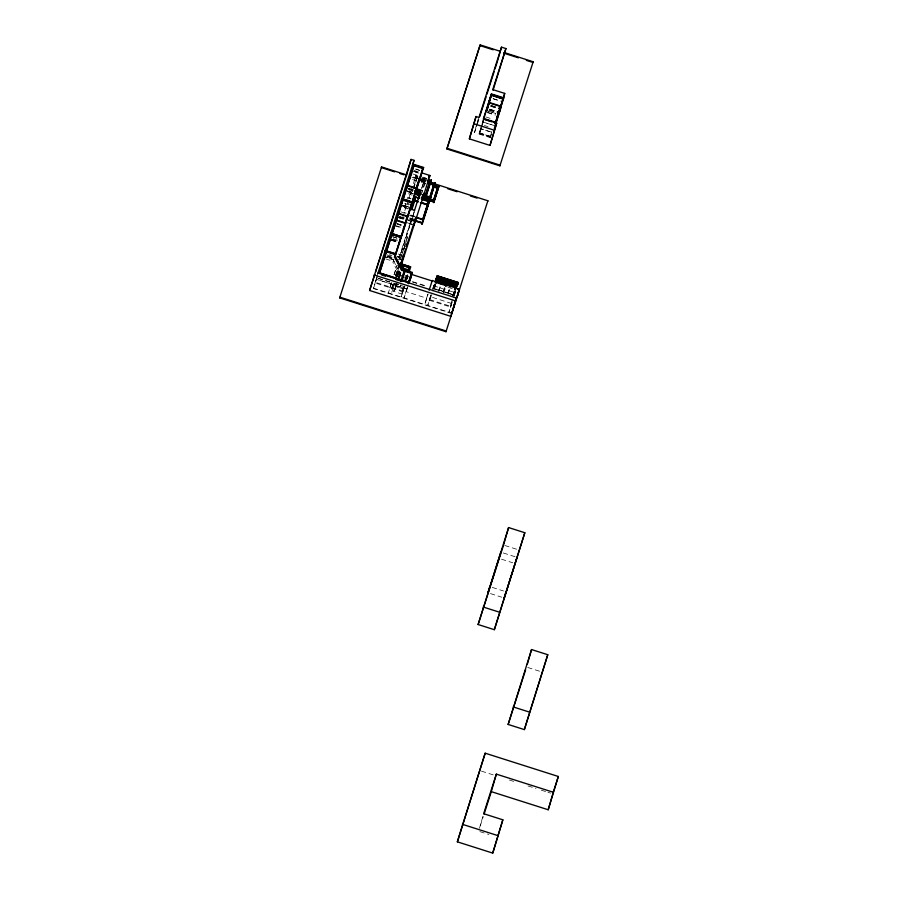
<?xml version="1.0" encoding="UTF-8"?>
<svg xmlns="http://www.w3.org/2000/svg" width="898" height="898" viewBox="0 0 898 898"><rect width="100%" height="100%" fill="white"/><g stroke="black" fill="none" stroke-linecap="round" stroke-linejoin="round"><path stroke-width="0.67" stroke-dasharray="4.49 3.37" d="M451.806 313.492L373.478 288.572L377.587 274.339M408.119 208.965L404.381 207.775L404.583 207.09L408.321 208.28M402.517 218.102L408.175 199.917M411.531 189.456L409.937 194.911L411.901 195.54M416.616 177.871L417.132 176.143L413.181 188.49M417.076 177.95L416.975 176.648M393.436 260.656L400.587 273.879M393.728 259.926L383.379 256.738M394.469 283.375L392.763 288.718L389.844 287.674M398.914 259.825L400.508 254.37M391.405 288.887L393.47 282.432M411.374 220.919L412.99 215.363M395.535 275.978L397.915 268.3M395.984 276.124L399.082 265.92L395.782 276.247M406.828 239.272L407.557 236.758M396.254 278.2L398.746 271.544L397.23 276.786M404.482 286.125L402.079 294.129L393.728 291.367L396.108 283.465L398.499 284.228M424.675 182.754L422.038 191.139M398.151 277.561L399.801 271.892L398.858 274.855L407.232 277.527M397.848 280.03L400.216 272.128L398.297 271.409L396.793 276.651L398.914 270.017M399.329 286.63L376.206 279.155M400.216 286.911L400.845 284.7M404.515 286.024L401.159 297.002L404.549 286.406M405.335 282.421L407.714 274.519M406.513 280.041L407.265 277.426M406.76 279.817L408.186 274.552L406.491 279.85M406.704 288.976L400.239 286.799M407.782 286.911L407.142 289.111L376.172 279.256M476.872 123.688L474.324 132.534L477.164 124.665M477.242 122.42L478.701 117.369M474.615 132.623L478.634 118.727M430.917 294.914L427.717 305.455L431.096 294.858M429.547 299.719L431.59 292.973M432.331 291.008L434.408 283.858M431.478 294.724L430.019 299.752L430.939 296.89M433.498 288.628L434.778 284.509M490.981 137.832L479.038 134.038L483.416 118.873M483.416 120.714L479.633 133.151L483.73 118.491M490.6 136.956L490.398 137.652L491.666 133.712M452.379 299.595L450.369 306.229L451.29 303.367M452.154 301.683L448.955 312.212L452.345 301.627M453.849 295.116L455.499 289.728M450.785 306.476L452.266 301.346M451.739 303.502L430.49 296.744M453.569 297.766L455.05 292.636L433.813 285.867M482.899 816.405L479.397 828.528L483.259 816.709M376.992 276.988L375.095 282.982L402.674 291.76M373.478 288.572L377.306 276.629M404.381 207.775L405.986 202.768M406.39 201.511L410.599 188.288M408.601 198.615L416.144 175.009L414.528 180.577L416.492 181.194M412.642 190.174L412.261 191.465L413.203 189.949L408.175 188.4L413.203 190.118M413.271 188.333L416.751 177.445M413.709 188.479L417.413 176.783M393.975 259.163L392.92 262.463L400.037 275.787L402.573 276.483M399.307 256.862L410.936 220.481M389.811 287.787L391.517 282.443M394.009 274.687L396.972 265.415M412.856 215.789L414.135 211.771M421.622 188.367L425.001 177.826L423.373 183.394L425.349 184.011M391.719 282.342L388.329 292.916L391.315 293.758L394.637 283.386M394.2 274.586L397.163 265.314M398.892 259.937L414.326 211.681M421.813 188.288L423.519 182.956L425.484 183.585M407.456 236.803L400.261 259.78L406.412 240.552M395.333 276.113L398.645 265.786M403.797 249.767L405.032 245.917M421.33 194.754L425.113 182.9M404.403 248.387L405.223 245.828M391.854 289.021L393.919 282.567M396.95 275.63L398.656 270.287M395.827 284.318L395.187 286.327L403.561 288.999M393.706 291.468L394.649 288.494M399.296 275.001L400.216 272.128M398.835 277.785L400.923 271.263M399.7 276.618L400.957 272.711M399.386 277.83L401.889 270.017M400.699 285.373L407.187 287.439M405.178 279.806L407.265 273.284M405.166 280.097L407.265 273.531M405.627 279.94L408.231 272.027M406.794 277.381L407.4 275.473M407.479 286.855L405.829 292.007L375.297 282.298M407.501 287.349L404.111 297.945L405.941 291.592L426.595 298.17L424.765 304.512L428.155 293.927M477.59 123.34L478.859 119.367M427.863 294.196L426.471 298.585L451.032 306.398M479.038 134.038L483.247 120.904M479.633 133.151L483.326 121.589M433.038 288.303L434.733 283.005L433.218 288.247L454.489 294.903M434.228 286.114L434.834 284.206M434.003 288.438L435.317 284.161M433.959 288.763L435.642 283.487M433.465 291.12L435.957 283.521M434.396 288.898L436.136 283.476M438.55 291.188L440.278 285.867M438.987 291.334L440.727 286.013M491.835 131.568L489.96 137.506L490.297 136.384L479.375 132.915M443.511 291.412L444.69 287.719M443.264 292.243L444.847 287.326M443.713 292.389L445.285 287.461M447.833 293.691L449.651 287.944M448.124 294.241L450.089 288.09M452.659 295.756L454.467 290.2M452.727 295.846L454.646 290.144M453.266 294.847L454.556 290.806M453.209 295.666L454.904 290.402M454.579 292.591L455.196 290.683M454.276 295.06L455.971 289.762L454.68 294.6M493.17 98.679L500.938 101.148M493.137 98.78L499.614 100.834M491.195 105.504L498.962 107.973M491.06 105.616L499.03 108.153M490.869 105.841L498.637 108.321M490.847 105.953L498.615 108.422M490.735 106.278L499.771 109.264M489.657 109.163L499.176 112.194M489.859 109.365L497.627 111.835M490.005 109.635L497.773 112.104M489.511 109.59L497.739 112.205M489.455 109.848L497.941 112.553M489.32 110.286L496.594 112.598M487.962 110.982L495.73 113.451L487.928 111.083M487.603 112.261L495.382 114.731M487.468 112.688L495.236 115.157M485.829 116.953L491.891 118.884M482.866 121.948L494.517 125.653L482.843 122.049M484.426 125.507L488.063 126.663M491.251 132.062L480.901 128.773L491.228 132.163M479.7 132.904L490.061 136.204M479.24 133.342L491.184 137.147M479.184 133.6L490.095 137.08M415.785 168.947L419.546 170.261M415.729 169.161L419.489 170.463M414.023 170.418L419.332 172.102M413.63 171.08L418.794 172.73M413.585 171.204L418.715 172.955M414.809 171.821L418.659 173.157M412.777 173.931L421.622 176.749M422.891 177.153L426.932 178.556M415.976 175.537L417.952 176.165M424.833 178.354L426.797 178.983M422.049 177.714L426.977 179.274M421.914 178.141L426.842 179.712M419.22 178.231L426.606 180.577M416.683 177.658L420.41 178.848M421.6 179.23L427.886 181.228L413.45 176.704M419.074 178.657L425.237 180.61M413.349 177.052L417.435 178.354M418.771 178.781L425.989 181.07M422.161 180.049L425.854 181.228M411.924 177.355L417.244 179.039M422.554 180.734L425.214 181.587M420.691 180.532L425.618 182.092M420.623 180.745L425.596 182.35M420.578 180.891L425.484 182.53M414.663 180.139L416.627 180.767M412.53 179.578L416.605 180.868M421.375 182.395L425.45 183.686M409.499 188.602L413.26 189.905M408.04 188.827L413.361 190.511M408.006 188.939L413.069 190.544M407.299 190.847L413.72 193.003M407.389 191.106L412.451 192.722M407.254 191.532L413.574 193.553M413.428 193.687L410.476 192.756L408.882 198.211L410.846 198.84M410.33 193.182L413.282 194.125M410.072 194.484L412.047 195.113M409.017 197.785L410.992 198.413M411.306 204.733L406.255 203.116L408.747 204.026M404.706 203.577L408.478 204.89M407.95 206.607L404.078 205.384L409.207 207.124M402.618 205.496L409.073 207.55M401.069 205.373L410.251 208.291M402.484 205.934L408.927 207.988M404.145 212.545L406.109 213.163M400.665 211.793L405.716 213.41M410.779 215.015L414.562 216.227M410.813 215.486L414.506 216.665M409.443 215.52L414.371 217.092M409.858 217.888L414.91 219.494M409.858 218.786L413.529 220.032M409.814 218.921L413.551 220.145M409.701 219.28L413.394 220.459M400.486 216.766L404.28 217.978L399.195 216.474M411.542 220.392L413.507 221.02M399.15 217.035L404.482 218.73M405.469 219.045L413.338 221.548M399.958 217.35L403.696 218.652M408.758 220.145L411.239 221.054M399.857 217.686L403.595 219M408.657 220.493L411.138 221.402M397.567 217.294L403.887 219.314M398.802 217.799L403.853 219.415M410.487 223.692L412.451 224.32M407.086 222.715L413.406 224.736M412.305 224.747L410.341 224.118L411.969 218.551L400.373 254.796L402.338 255.425M396.927 223.535L403.247 225.555M396.905 223.647L403.224 225.656M396.804 224.006L401.833 225.724M396.287 225.813L401.339 227.418M394.884 225.836L402.472 228.26M392.695 236.69L400.295 239.149M392.662 236.791L400.261 239.25M397.23 240.103L393.436 238.902L397.197 240.204M391.764 239.384L396.927 241.034M391.741 239.485L396.905 241.135M391.607 239.923L396.759 241.562M391.494 240.249L397.949 242.303M391.461 240.35L397.915 242.404M398.297 254.022L402.079 255.234M397.197 256.289L399.677 257.187M397.096 256.637L399.61 257.434M397.062 256.738L401.17 258.096M389.53 254.639L391.898 255.515M386.937 254.841L394.525 257.255M387.801 256.065L392.572 257.704M386.668 256.042L392.987 258.052M387.554 257.008L394.009 259.062M383.513 256.312L393.84 259.601M385.747 258.916L394.592 261.722M448.001 287.225L453.288 289.021M398.611 271.982L399.666 272.319M405.267 275.372L409.14 276.719M405.582 277.078L408.04 277.864M403.426 276.865L407.894 278.29M404.302 278.93L406.704 279.693M412.597 281.68L427.1 286.294M432.365 287.977L454.77 295.105M412.508 282.028L425.686 286.215M434.901 289.156L453.355 295.027M378.137 278.189L390.888 282.241M395.984 283.869L398.544 284.677M378.092 278.335L398.499 284.823M395.221 286.226L403.595 288.898M429.222 300.213L450.459 306.97M373.579 288.224L451.896 313.155M504.788 545.468L517.27 549.441M503.284 552.977L515.755 556.951M501.488 559.185L512.713 562.765M492.261 587.393L503.497 590.974M490.476 593.6L501.701 597.181M527.732 667.472L540.214 671.435M481.44 771.124L493.406 774.929M509.368 780.014L514.689 781.709M527.99 785.941L535.971 788.478M541.292 790.173L546.613 791.868M547.948 792.294L550.609 793.136M479.891 831.627L488.849 834.478M395.625 286.473L394.177 291.502L396.546 283.6L395.625 286.473M403.123 288.853L401.664 293.893L404.044 285.991L403.123 288.853"/><path stroke-width="1.35" d="M339.68 297.867L339.882 297.182L446.194 331.025L445.992 331.71L339.68 297.867L381.56 166.938L406.805 174.975M381.56 166.938L381.358 167.623L394.649 171.855M377.957 273.048L456.285 297.979L450.886 316.365L369.617 290.492L411.082 159.395L414.034 160.327L412.912 164.211M406.603 174.908L411.082 159.395M384.939 251.328L395.266 254.617M385.208 250.463L395.569 253.651M401.462 199.704L411.778 202.982M412.474 165.277L412.844 164.053L423.609 167.488L423.407 168.173L412.642 164.749M394.48 257.053L395.434 254.078L385.107 250.789M403.73 228.653L405.02 224.242M406.278 220.594L407.557 216.182L398.712 213.365M410.218 208.392L412.092 202.016L401.765 198.739L412.059 202.129M414.842 193.957L416.515 188.21L407.658 185.392M421.241 173.976L410.914 206.248M421.555 172.876L423.025 167.769L412.698 164.491M417.985 201.882L414.292 200.703L415.404 196.909L419.097 198.088M419.894 195.73L416.201 194.552L416.717 192.823L420.275 194.428M414.753 200.782L415.044 198.099L411.385 209.515M416.807 194.192L417.143 193.036M418.457 198.514L419.321 195.562M418.794 197.728L420.376 192.273M407.524 185.83L420.971 190.219L420.769 190.904L415.785 189.321M400.923 263.743L402.966 256.94M400.777 264.169L402.36 260.386M402.798 259.275L403.483 255.2M414.483 221.335L415.572 217.552M401.002 268.536L402.248 264.248L410.633 266.919L409.14 272.049M415.92 217.866L413.709 225.297L415.897 218.079M422.823 194.9L421.88 198.245M401.675 270.455L402.416 266.538L402.618 267.492M412.081 273.127L401.945 269.905L403.168 265.606L409.061 267.481L408.107 270.792M421.981 172.955L429.951 175.492L429.749 176.176L428.862 175.896M429.715 182.047L430.086 180.745L425.877 193.912M404.1 271.174L400.89 281.22M426.146 194.54L431.321 179.914L425.663 196.224L426.314 194.047L423.856 193.261M404.987 271.454L401.776 281.501L400.923 281.108M421.712 224.141L430.097 198.963M427.392 204.879L428.357 201.511L422.52 220.089M408.467 271.218L408.231 272.027L408.758 268.558L407.681 271.982M409.196 268.704L408.523 269.378M433.655 185.123L434.026 183.832L429.816 196.999M429.884 198.436L430.254 197.133L422.868 194.787M434.329 184.539L435.249 183.035L434.093 185.269L429.188 183.63M504.025 52.488L533.176 61.771L499.894 165.838L446.89 148.956L480.161 44.9L500.04 51.231M408.298 283.454L408.489 282.769M394.514 256.951L401.597 270.377L401.821 269.58L411.699 272.734L410.352 279.076L412.283 272.442L402.147 269.209L395.21 256.222L395.008 256.907L423.609 167.488M408.938 282.915L408.736 283.6L412.283 272.442M433.577 200.029L433.206 201.32L437.797 186.863L437.416 188.153M433.79 202.544L439.01 186.066L433.79 202.544L434.026 200.164L422.363 196.516M438.572 185.92L438 187.873L433.072 186.301M439.01 186.066L438.078 187.637M446.89 148.956L480.161 44.9M503.127 98.511L503.789 97.86L491.408 93.92L483.416 118.873L496.684 123.093L490.005 145.42L469.362 138.853L476.03 116.516L478.993 117.458L501.488 47.167L505.911 48.571L493.069 90.215M476.03 116.516L469.362 138.853M432.061 281.209L432.252 280.513L459.394 289.156L459.192 289.841L457.228 289.212M497.481 61.064L501.488 47.167M436.08 278.795L457.318 285.564L436.215 278.369L435.71 280.097L437.135 275.821L458.373 282.578L457.834 284.43M436.944 279.222L437.427 277.583L457.015 283.813L456.162 286.451L443.691 282.488M486.896 109.511L491.262 94.346L503.217 98.151L499.041 112.62M486.514 111.094L491.487 94.256L487.434 108.77M441.457 282.174L441.704 281.355L441.906 282.32M446.025 283.633L446.261 282.803L446.463 283.768M495.37 122.667L495.135 123.464L504.732 93.414L492.778 89.609L505.911 48.571M495.808 122.813L495.584 123.61L503.789 97.86M497.829 115.988L500.354 107.289M496.01 123.475L496.291 120.848M498.974 112.879L504.732 93.414M490.005 145.42L496.684 123.093M500.399 107.951L499.176 112.194M450.594 285.081L450.83 284.251L451.032 285.227M456.027 285.227L455.578 286.743L436.899 280.726L437.73 278.156L456.431 284.105M456.914 284.464L457.385 282.814L455.207 289.313M457.991 283.577L436.754 276.82L457.991 283.577L457.082 286.428M451.806 313.492L456.285 297.979M457.306 296.284L458.923 290.705M457.542 295.509L459.058 290.279M487.67 201.466L487.872 200.77L432.061 183.012M499.894 165.838L500.096 165.142L447.092 148.271M533.176 61.771L532.974 62.467L526.351 60.357M478.118 624.525L508.594 527.564L524.814 532.727L494.338 629.689L478.118 624.525L503.116 546.399M489.769 586.596L487.973 592.815L500.781 552.18M503.542 545.075L508.594 527.564M494.338 629.689L524.814 532.727M505.989 591.76L504.205 597.978L517.012 557.344M496.336 774.132L483.674 813.711L502.846 819.818L492.744 853.1L457.351 841.83L485.167 753.186L558.32 776.478L548.218 809.76L491.285 791.643L496.336 774.132L553.269 792.249L548.218 809.76M485.167 753.186L457.351 841.83M508.133 724.439L531.549 649.557L547.769 654.721L524.353 729.603L508.133 724.439L525.633 669.74M527.272 664.374L531.549 649.557M524.353 729.603L547.769 654.721M492.744 853.1L502.846 819.818M369.617 290.492L374.713 274.552M375.566 271.892L406.177 176.233M377.732 273.845L414.034 160.327M386.263 251.754L379.472 272.981L401.305 279.929M386.544 250.89L391.775 234.546M392.044 233.682L402.787 200.119M403.056 199.266L413.798 165.703M379.618 273.026L386.409 251.799M386.69 250.935L391.921 234.591M392.19 233.727L402.933 200.164M403.213 199.311L413.944 165.748M414.539 193.384L419.175 178.87M394.491 257.356L423.025 167.769M394.783 256.648L398.835 243.975M410.498 207.539L399.206 242.819L400.8 237.297L390.473 234.019L400.766 237.409M415.404 196.909L418.951 198.514M411.834 209.649L415.482 198.233M414.348 210.951L420.971 190.219M418.502 198.626L419.759 194.709M399.913 266.358L401.17 262.429M406.244 246.602L407.479 242.729M400.081 266.38L405.705 248.791M407.209 244.088L413.765 223.58M402.731 259.073L403.932 255.346M428.694 177.95L429.311 176.03M401.226 264.315L401.978 260.442M400.508 267.469L429.951 175.492M402.248 264.248L410.633 266.919M401.574 269.153L402.416 266.538M403.168 265.606L409.061 267.481M426.079 193.889L429.884 182.025M431.321 179.914L426.112 196.359L426.595 194.686L423.721 193.699M401.361 281.254L404.706 270.781M422.677 220.089L427.56 204.856M429.603 198.29L433.824 185.1M429.659 198.817L422.98 219.83L416.829 217.877M434.812 182.889L430.052 199.446L434.239 184.842L430.546 183.663M422.161 224.287L435.249 183.035M433.364 201.32L437.584 188.131M433.352 202.409L438.37 186.571L434.677 185.392M408.264 283.566L411.699 272.734M408.859 282.051L410.588 276.449M408.916 282.32L411.452 274.384L432.106 280.951M409.151 282.836L410.498 278.649M479.712 116.706L486.076 96.816M486.929 94.167L494.136 71.615M494.989 68.966L497.11 62.332M483.494 119.322L491.296 94.941M429.132 290.222L432.252 280.513M486.323 111.509L490.577 97.848M486.491 111.296L488.613 104.673M437.135 275.821L458.373 282.578M435.732 282.859L437.797 276.584M436.069 282.174L436.911 279.547M436.17 282.993L437.865 277.718M440.907 283.813L441.704 281.355M441.356 283.948L442.142 281.489M496.908 117.256L498.166 113.316M495.124 124.092L501.241 104.976M494.293 128.594L500.837 108.097M445.475 285.261L446.261 282.803M445.677 286.226L446.71 282.949M450.044 286.72L450.83 284.251M450.482 286.855L451.267 284.397M454.77 289.178L456.566 283.678M454.826 289.268L456.072 285.564M455.365 288.269L456.263 285.485M453.613 307.228L459.394 289.156M445.992 331.71L487.872 200.77M484.112 814.071L491.285 791.643M553.269 792.249L558.32 776.478M479.97 45.585L493.215 49.805M503.823 53.184L518.393 57.82M491.363 95.132L503.015 98.836M491.329 95.233L502.981 98.937M489.04 102.406L500.691 106.11M488.905 102.832L500.556 106.536M483.562 118.435L495.505 122.24M484.954 119.636L491.419 121.69M473.74 123.688L494.383 130.255M412.508 165.176L422.801 168.566M428.211 179.667L430.67 180.453M428.065 180.105L430.535 180.88L430.153 182.182L427.695 181.396M427.83 180.969L430.288 181.755M427.762 181.183L430.366 182.013M427.717 181.329L434.61 183.54M429.547 182.406L434.475 183.967M399.969 173.55L403.954 174.818M447.81 188.771L457.104 191.734M470.395 195.966L477.04 198.076M429.244 183.484L434.306 185.123M434.542 185.819L438.235 186.997L437.865 188.299L432.959 186.661M433.004 186.515L438.067 188.153L433.768 201.601L422.543 198.009M415.235 190.522L420.163 192.093M415.101 190.948L421.252 192.913M414.73 192.251L420.881 194.215M422.734 195.214L430.12 197.571L427.83 205.013L420.444 202.667M416.313 194.204L418.805 195.012M422.475 196.157L429.996 198.57M422.801 197.066L433.88 200.591M422.565 197.942L433.644 201.466M421.196 197.975L433.51 201.893M421.555 198.873L428.941 201.219M421.42 199.3L428.806 201.646M414.427 200.276L418.12 201.455M421.813 202.622L427.964 204.587M414.315 200.636L418.086 201.702M420.466 202.6L428.032 204.867L422.262 222.917L414.741 220.493L422.15 222.771M401.631 199.165L411.946 202.454M409.567 208.673L414.55 210.267M415.729 217.058L423.115 219.404M398.577 213.791L407.423 216.609M414.629 220.852L422.015 223.198M396.557 220.1L405.402 222.917M396.422 220.538L405.267 223.355M390.608 233.581L400.935 236.87M402.517 267.829L408.388 269.804M456.476 285.362L436.888 279.132L437.012 280.367M442.658 281.287L454.68 285.126M437.191 279.705L455.892 285.654M455.926 286.148L444.622 282.544L455.926 286.17M436.944 280.58L455.634 286.552M401.619 270.276L411.946 273.564M435.002 282.14L446.957 285.946M379.663 272.88L401.35 279.783M402.237 280.064L408.725 282.129M402.192 280.21L408.68 282.275M381.616 274.968L385.478 276.202M395.771 279.469L399.632 280.704M374.096 274.979L455.365 300.852M483.169 607.014L499.4 612.178M513.185 706.928L529.416 712.092M462.403 824.319L497.795 835.589M394.716 256.256L401.945 269.905M390.753 233.154L401.047 236.544L390.753 233.154"/></g></svg>
